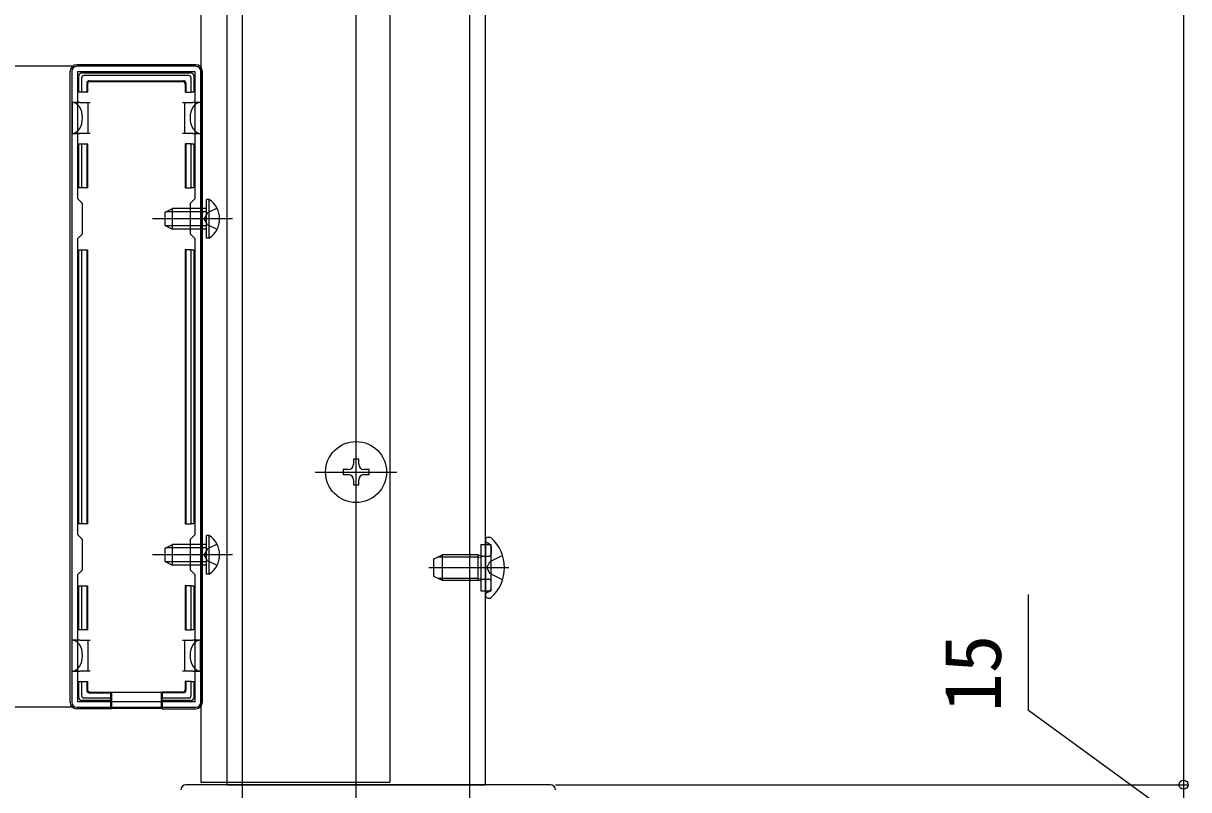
# Model space of a CAD drawing. Units: millimetres, scale not verified. Extents: x -875 to 875, y -1300 to 1292.
# Drawn here: x -669.4 to -444, y -1096.6 to -948.4 of the extents above; entities that cross this region are included whole.
import ezdxf
from ezdxf.enums import TextEntityAlignment as Align

# ---------------------------------------------------------------- set-up
doc = ezdxf.new("R2010")
doc.units = ezdxf.units.MM
doc.header["$LTSCALE"] = 8
for name, color, linetype in [('0-2_YKK_11', 7, 'Continuous'), ('0-3_YKK_12', 2, 'Continuous'), ('0-4_YKK_13', 4, 'Continuous'), ('0-5_YKK_D', 6, 'Continuous'), ('0-7_YSS_K', 3, 'Continuous')]:
    doc.layers.add(name, color=color, linetype=linetype)
doc.styles.add('ＭＳ ゴシック', font='')
doc.styles.get('ＭＳ ゴシック').set_extended_font_data('MS Gothic')

msp = doc.modelspace()

# ---------------------------------------------------------------- linework, layer by layer
at = {"layer": '0-2_YKK_11'}
for p, q in [((-660, -957.7), (-660, -1079.7)), ((-636, -956.7), (-659, -956.7)), ((-635, -1079.7), (-635, -957.7)), ((-659, -1080.7), (-636, -1080.7))]:
    msp.add_line(p, q, dxfattribs=at)
msp.add_lwpolyline([(-636.1, -1047.3), (-636.1, -990.1), (-637, -989.2), (-637, -983.2), (-636.1, -982.3), (-636.1, -957.8), (-658.9, -957.8), (-658.9, -982.3), (-658, -983.2), (-658, -989.2), (-658.9, -990.1), (-658.9, -1047.3), (-658, -1048.2), (-658, -1054.2), (-658.9, -1055.1), (-658.9, -1079.6), (-636.1, -1079.6), (-636.1, -1055.1), (-637, -1054.2), (-637, -1048.2)], close=True, dxfattribs=at)
for centre, start, end in [((-659, -957.7), 90.00001, 179.99999), ((-636, -957.7), 0.00001, 89.99999), ((-659, -1079.7), 180.00001, 269.99999), ((-636, -1079.7), 270.00001, 359.99999)]:
    msp.add_arc(centre, 1, start, end, dxfattribs=at)
at = {"layer": '0-3_YKK_12'}
for p, q in [((-635, -251.2), (-635, -1095.199)), ((-598.5, -251.2), (-598.5, -1095.199)), ((-635, -1095.199), (-598.5, -1095.199))]:
    msp.add_line(p, q, dxfattribs=at)
msp.add_lwpolyline([(-611.5, -250.2), (-630, -250.2), (-630, -1095.699), (-580, -1095.699), (-580, -250.2)], dxfattribs=at)
at = {"layer": '0-4_YKK_13'}
for p, q in [((-660.3, -1079.702), (-660.3, -957.698)), ((-635.998, -956.4), (-659.002, -956.4)), ((-634.7, -1079.702), (-634.7, -957.698)), ((-658.1, -958), (-636.9, -958)), ((-658.1, -958.993), (-658.1, -961.7)), ((-637.393, -958.5), (-657.607, -958.5)), ((-656.6, -959.5), (-638.4, -959.5)), ((-656.452, -959.648), (-638.548, -959.648)), ((-637.9, -960), (-637.9, -961.7)), ((-636.9, -961.7), (-636.9, -958.993)), ((-636.4, -958.5), (-636.4, -961.7)), ((-657.1, -961.7), (-656.952, -961.7)), ((-656.952, -960.148), (-656.952, -961.7)), ((-638.048, -960.148), (-638.048, -961.7)), ((-637.9, -961.7), (-638.048, -961.7)), ((-637.9, -961.7), (-636.9, -961.7)), ((-636.4, -961.7), (-636.9, -961.7)), ((-658.4, -963.7), (-659.9, -963.7)), ((-659.9, -963.7), (-659.9, -969.7)), ((-656.9, -963.7), (-656.4, -963.7)), ((-638.6, -963.7), (-638.1, -963.7)), ((-635.1, -963.7), (-636.6, -963.7)), ((-635.1, -963.7), (-635.1, -969.7)), ((-659.9, -969.7), (-658.4, -969.7)), ((-656.4, -969.7), (-656.9, -969.7)), ((-638.1, -969.7), (-638.6, -969.7)), ((-636.6, -969.7), (-635.1, -969.7)), ((-658.1, -971.7), (-658.1, -980.2)), ((-658.1, -971.7), (-657.1, -971.7)), ((-657.1, -971.7), (-657.1, -980.2)), ((-638.048, -971.7), (-638.048, -980.2)), ((-637.9, -971.7), (-638.048, -971.7)), ((-636.9, -971.7), (-637.9, -971.7)), ((-658.1, -980.2), (-658.6, -980.2)), ((-657.1, -980.2), (-658.1, -980.2)), ((-657.1, -980.2), (-656.952, -980.2)), ((-637.9, -980.2), (-636.9, -980.2)), ((-633.9, -989.95), (-633.9, -982.45)), ((-641.9, -984.9), (-640.5, -984.2)), ((-633.9, -984.2), (-640.5, -984.2)), ((-628.9, -986.2), (-644.4, -986.2)), ((-641.9, -987.5), (-641.9, -984.9)), ((-633.9, -984.854), (-641.809, -984.854)), ((-641.9, -987.5), (-640.5, -988.2)), ((-633.9, -987.546), (-641.809, -987.546)), ((-633.391, -989.95), (-633.9, -989.95)), ((-658.1, -992.2), (-658.1, -1045.2)), ((-658.1, -992.2), (-657.1, -992.2)), ((-657.1, -992.2), (-657.1, -1045.2)), ((-638.048, -992.2), (-638.048, -1045.2)), ((-637.9, -992.2), (-638.048, -992.2)), ((-636.9, -992.2), (-637.9, -992.2)), ((-636.9, -1045.2), (-636.9, -992.2)), ((-636.9, -992.2), (-636.4, -992.2)), ((-605, -1043.099), (-605, -1027.299)), ((-612.9, -1035.199), (-597.1, -1035.199)), ((-603.5, -1035.699), (-602.5, -1035.699)), ((-658.1, -1045.2), (-658.6, -1045.2)), ((-657.1, -1045.2), (-658.1, -1045.2)), ((-657.1, -1045.2), (-656.952, -1045.2)), ((-637.9, -1045.2), (-636.9, -1045.2)), ((-633.9, -1054.95), (-633.9, -1047.45)), ((-579.455, -1047.799), (-579.257, -1047.799)), ((-641.9, -1049.9), (-640.5, -1049.2)), ((-641.9, -1052.5), (-641.9, -1049.9)), ((-633.9, -1049.854), (-641.809, -1049.854)), ((-633.9, -1049.2), (-640.5, -1049.2)), ((-580.9, -1049.199), (-578.9, -1049.199)), ((-580, -1048.449), (-580, -1058.95)), ((-579.426, -1049.007), (-579.671, -1048.918)), ((-578.9, -1058.199), (-578.9, -1049.199)), ((-578.9, -1049.759), (-578.9, -1050.999)), ((-628.9, -1051.2), (-644.4, -1051.2)), ((-590, -1051.999), (-588.3, -1051.199)), ((-581.4, -1051.632), (-589.22, -1051.632)), ((-588.3, -1056.199), (-588.3, -1051.199)), ((-581.4, -1051.199), (-588.3, -1051.199)), ((-581.4, -1056.199), (-581.4, -1051.199)), ((-576.674, -1051.328), (-579.135, -1052.554)), ((-641.9, -1052.5), (-640.5, -1053.2)), ((-633.9, -1052.546), (-641.809, -1052.546)), ((-575.496, -1053.699), (-590.913, -1053.699)), ((-579.744, -1053.699), (-579.135, -1052.554)), ((-579.744, -1053.699), (-579.135, -1054.844)), ((-633.391, -1054.95), (-633.9, -1054.95)), ((-581.4, -1055.766), (-589.22, -1055.766)), ((-581.4, -1056.199), (-588.3, -1056.199)), ((-576.674, -1056.071), (-579.135, -1054.844)), ((-578.9, -1057.64), (-578.9, -1056.399)), ((-658.6, -1065.7), (-658.6, -1057.2)), ((-658.6, -1057.2), (-658.1, -1057.2)), ((-658.1, -1057.2), (-658.1, -1065.7)), ((-658.1, -1057.2), (-657.1, -1057.2)), ((-657.1, -1057.2), (-656.952, -1057.2)), ((-656.952, -1057.2), (-656.952, -1065.7)), ((-638.048, -1057.2), (-638.048, -1065.7)), ((-637.9, -1057.2), (-638.048, -1057.2)), ((-637.9, -1057.2), (-637.9, -1065.7)), ((-636.9, -1057.2), (-636.4, -1057.2)), ((-636.4, -1057.2), (-636.4, -1065.7)), ((-580, -1058.95), (-580, -1059.054)), ((-579.426, -1058.391), (-579.671, -1058.48)), ((-579.455, -1059.599), (-579.257, -1059.599)), ((-658.1, -1065.7), (-658.6, -1065.7)), ((-657.1, -1065.7), (-656.952, -1065.7)), ((-637.9, -1065.7), (-638.048, -1065.7)), ((-637.9, -1065.7), (-636.9, -1065.7)), ((-636.4, -1065.7), (-636.9, -1065.7)), ((-658.4, -1067.7), (-659.9, -1067.7)), ((-659.9, -1073.7), (-659.9, -1067.7)), ((-656.9, -1067.7), (-656.4, -1067.7)), ((-638.6, -1067.7), (-638.1, -1067.7)), ((-635.1, -1067.7), (-636.6, -1067.7)), ((-635.1, -1073.7), (-635.1, -1067.7)), ((-659.9, -1073.7), (-658.4, -1073.7)), ((-656.4, -1073.7), (-656.9, -1073.7)), ((-638.1, -1073.7), (-638.6, -1073.7)), ((-636.6, -1073.7), (-635.1, -1073.7)), ((-658.6, -1078.9), (-658.6, -1075.7)), ((-658.6, -1075.7), (-658.1, -1075.7)), ((-658.1, -1075.7), (-658.1, -1078.407)), ((-658.1, -1075.7), (-657.1, -1075.7)), ((-657.1, -1075.7), (-657.1, -1077.4)), ((-657.1, -1075.7), (-656.952, -1075.7)), ((-656.952, -1075.7), (-656.952, -1077.252)), ((-638.048, -1075.7), (-638.048, -1077.252)), ((-637.9, -1075.7), (-638.048, -1075.7)), ((-637.9, -1075.7), (-637.9, -1077.4)), ((-636.9, -1075.7), (-637.9, -1075.7)), ((-636.9, -1078.407), (-636.9, -1075.7)), ((-652.5, -1079.4), (-658.1, -1079.4)), ((-657.607, -1078.9), (-652.5, -1078.9)), ((-656.6, -1077.9), (-652.5, -1077.9)), ((-656.452, -1077.752), (-652.5, -1077.752)), ((-652.5, -1077.9), (-652.5, -1077.752)), ((-652.5, -1077.752), (-642.5, -1077.752)), ((-652.5, -1077.9), (-652.5, -1078.9)), ((-652.5, -1078.9), (-652.5, -1079.4)), ((-652.5, -1079.4), (-652.5, -1081)), ((-652.3, -1077.752), (-652.3, -1080.908)), ((-638.548, -1077.752), (-642.5, -1077.752)), ((-642.5, -1077.9), (-642.5, -1077.752)), ((-638.4, -1077.9), (-642.5, -1077.9)), ((-642.5, -1077.9), (-642.5, -1078.9)), ((-642.5, -1078.9), (-637.393, -1078.9)), ((-642.5, -1079.4), (-642.5, -1078.9)), ((-636.9, -1079.4), (-642.5, -1079.4)), ((-642.5, -1079.4), (-642.5, -1081)), ((-652.5, -1081), (-659.002, -1081)), ((-652.5, -1081), (-652.3, -1080.908)), ((-642.5, -1081), (-642.7, -1080.908)), ((-642.5, -1081), (-635.998, -1081)), ((-567.441, -1095.699), (-637.894, -1095.699))]:
    msp.add_line(p, q, dxfattribs=at)
for points in [[(-627, -1114.493), (-627, -1102.038), (-627, -718.699)], [(-583, -1115.177), (-583, -1105.705), (-583, -718.699)], [(-658.1, -961.7), (-658.6, -961.7), (-658.6, -958.5)], [(-657.1, -960), (-657.1, -961.7), (-658.1, -961.7)], [(-658.4, -963.7), (-656.9, -963.7), (-656.9, -966.7)], [(-638.1, -966.7), (-638.1, -963.7), (-636.6, -963.7)], [(-656.9, -966.7), (-656.9, -969.7), (-658.4, -969.7)], [(-636.6, -969.7), (-638.1, -969.7), (-638.1, -966.7)], [(-658.6, -980.2), (-658.6, -971.7), (-658.1, -971.7)], [(-657.1, -971.7), (-656.952, -971.7), (-656.952, -980.2)], [(-637.9, -971.7), (-637.9, -980.2), (-638.048, -980.2)], [(-633.391, -989.95), (-633.391, -982.45), (-633.9, -982.45)], [(-633.9, -988.2), (-640.5, -988.2), (-640.5, -984.2)], [(-631.891, -984.15), (-633.746, -985.055), (-634.355, -986.2)], [(-631.891, -988.25), (-633.746, -987.345), (-634.355, -986.2)], [(-658.6, -1045.2), (-658.6, -992.2), (-658.1, -992.2)], [(-657.1, -992.2), (-656.952, -992.2), (-656.952, -1045.2)], [(-637.9, -992.2), (-637.9, -1045.2), (-638.048, -1045.2)], [(-636.4, -992.2), (-636.4, -1045.2), (-636.9, -1045.2)], [(-604.5, -1033.699), (-604.5, -1032.699), (-605.5, -1032.699), (-605.5, -1033.699)], [(-606.5, -1034.699), (-607.5, -1034.699), (-607.5, -1035.699), (-606.5, -1035.699)], [(-602.5, -1035.699), (-602.5, -1034.699), (-603.5, -1034.699)], [(-605.5, -1036.699), (-605.5, -1037.699), (-604.5, -1037.699), (-604.5, -1036.699)], [(-633.391, -1054.95), (-633.391, -1047.45), (-633.9, -1047.45)], [(-633.9, -1053.2), (-640.5, -1053.2), (-640.5, -1049.2)], [(-631.891, -1049.15), (-633.746, -1050.055), (-634.355, -1051.2)], [(-580.9, -1049.199), (-580.9, -1058.199), (-578.9, -1058.199)], [(-580, -1048.345), (-580, -1048.449), (-580, -1048.799)], [(-631.891, -1053.25), (-633.746, -1052.345), (-634.355, -1051.2)], [(-588.3, -1056.199), (-590, -1055.399), (-590, -1051.999)], [(-581.4, -1051.199), (-580.9, -1051.369), (-580.514, -1051.499)], [(-581.4, -1051.632), (-580.9, -1051.572), (-580.3, -1051.499)], [(-580.514, -1051.499), (-580, -1051.499), (-579.4, -1051.499)], [(-581.4, -1055.766), (-580.9, -1055.827), (-580.3, -1055.899)], [(-581.4, -1056.199), (-580.9, -1056.03), (-580.514, -1055.899)], [(-580.514, -1055.899), (-580, -1055.899), (-579.4, -1055.899)], [(-657.1, -1057.2), (-657.1, -1065.7), (-658.1, -1065.7)], [(-636.9, -1065.7), (-636.9, -1057.2), (-637.9, -1057.2)], [(-658.4, -1067.7), (-656.9, -1067.7), (-656.9, -1070.7)], [(-638.1, -1070.7), (-638.1, -1067.7), (-636.6, -1067.7)], [(-656.9, -1070.7), (-656.9, -1073.7), (-658.4, -1073.7)], [(-636.6, -1073.7), (-638.1, -1073.7), (-638.1, -1070.7)], [(-636.9, -1075.7), (-636.4, -1075.7), (-636.4, -1078.9)], [(-642.7, -1077.752), (-642.7, -1080.908), (-652.3, -1080.908)]]:
    msp.add_lwpolyline(points, dxfattribs=at)
msp.add_lwpolyline([(-636.9, -980.2), (-636.9, -971.7), (-636.4, -971.7), (-636.4, -980.2)], close=True, dxfattribs=at)
msp.add_circle((-605, -1035.199), 5.9, dxfattribs=at)
for centre, radius, start, end in [((-658.1, -958.5), 0.5, 90.77436, 179.22564), ((-658.1, -958.5), 0.5, 179.22564, 180), ((-658.1, -958.5), 0.5, 90, 90.77436), ((-636.9, -958.5), 0.5, 89.22564, 90), ((-636.9, -958.5), 0.5, 0.77436, 89.22564), ((-636.9, -958.5), 0.5, 0, 0.77436), ((-658.6, -960.7), 0.3, 90, 270), ((-636.4, -960.7), 0.3, 270, 90), ((-658.6, -972.7), 0.3, 90, 270), ((-636.4, -972.7), 0.3, 270, 90), ((-635.927, -986.2), 4.527, 304.06671, 55.93329), ((-658.6, -993.2), 0.3, 90, 270), ((-636.4, -993.2), 0.3, 270, 90), ((-606.5, -1033.699), 1, 270, 0), ((-603.5, -1033.699), 1, 180, 270), ((-606.5, -1036.699), 1, 0, 90), ((-603.5, -1036.699), 1, 90, 180), ((-658.6, -1044.2), 0.3, 90, 270), ((-636.4, -1044.2), 0.3, 270, 90), ((-635.927, -1051.2), 4.527, 304.06671, 55.93329), ((-579.455, -1048.345), 0.545, 90, 180), ((-579.257, -1048.349), 0.55, 48.43917, 90), ((-579.5, -1048.449), 0.5, 180, 250), ((-579.7, -1049.759), 0.8, 0, 70), ((-584, -1053.699), 7.7, 311.56083, 48.43917), ((-579.4, -1050.999), 0.5, 270, 0), ((-579.4, -1056.399), 0.5, 0, 90), ((-579.5, -1058.95), 0.5, 110, 180), ((-579.455, -1059.054), 0.545, 180, 270), ((-579.7, -1057.64), 0.8, 290, 0), ((-579.257, -1059.049), 0.55, 270, 311.56083), ((-658.6, -1064.7), 0.3, 90, 270), ((-636.4, -1064.7), 0.3, 270, 90), ((-658.6, -1076.7), 0.3, 90, 270), ((-636.4, -1076.7), 0.3, 270, 90), ((-658.1, -1078.9), 0.5, 180, 180.77436), ((-658.1, -1078.9), 0.5, 180.77436, 269.22564), ((-658.1, -1078.9), 0.5, 269.22564, 270), ((-636.9, -1078.9), 0.5, 270, 270.77436), ((-636.9, -1078.9), 0.5, 270.77436, 359.22564), ((-636.9, -1078.9), 0.5, 359.22564, 0), ((-637.894, -1096.699), 1, 90, 177), ((-567.441, -1096.699), 1, 3, 90)]:
    msp.add_arc(centre, radius, start, end, dxfattribs=at)
for centre, major_axis, ratio, start_param, end_param in [((-658.998, -957.702), (-0.923, 0.923), 0.99628, 5.4996506, 7.06672), ((-636.002, -957.702), (0.923, 0.923), 0.99628, 5.4996506, 7.06672), ((-657.593, -959.007), (0.363, -0.363), 0.973329, 2.3697096, 3.9134757), ((-656.6, -960), (-0.354, 0.354), 0.999924, 5.4978252, 7.0685454), ((-656.452, -960.148), (-0.354, 0.354), 0.999924, 5.4978252, 7.0685454), ((-638.548, -960.148), (0.354, 0.354), 0.999924, 5.4978252, 7.0685454), ((-638.4, -960), (0.354, 0.354), 0.999924, 5.4978252, 7.0685454), ((-637.407, -959.007), (0.363, 0.363), 0.973329, 5.5113023, 7.0550683), ((-659.9, -966.7), (0, 3), 0.666667, 4.712389, 6.2831853), ((-635.1, -966.7), (0, 3), 0.666667, 6.2831853, 7.8539816), ((-659.9, -966.7), (0, 3), 0.666667, 3.1415927, 4.712389), ((-635.1, -966.7), (0, 3), 0.666667, 1.5707963, 3.1415927), ((-659.9, -1070.7), (0, 3), 0.666667, 4.712389, 6.2831853), ((-635.1, -1070.7), (0, 3), 0.666667, 6.2831853, 7.8539816), ((-659.9, -1070.7), (0, 3), 0.666667, 3.1415927, 4.712389), ((-635.1, -1070.7), (0, 3), 0.666667, 1.5707963, 3.1415927), ((-657.593, -1078.393), (0.363, 0.363), 0.973329, 2.3697096, 3.9134757), ((-656.6, -1077.4), (-0.354, -0.354), 0.999924, 5.4978252, 7.0685454), ((-656.452, -1077.252), (-0.354, -0.354), 0.999924, 5.4978252, 7.0685454), ((-638.548, -1077.252), (0.354, -0.354), 0.999924, 5.4978252, 7.0685454), ((-638.4, -1077.4), (0.354, -0.354), 0.999924, 5.4978252, 7.0685454), ((-637.407, -1078.393), (0.363, -0.363), 0.973329, 5.5113023, 7.0550683), ((-658.998, -1079.698), (-0.923, -0.923), 0.99628, 5.4996506, 7.06672), ((-636.002, -1079.698), (0.923, -0.923), 0.99628, 5.4996506, 7.06672)]:
    msp.add_ellipse(centre, major_axis=major_axis, ratio=ratio, start_param=start_param, end_param=end_param, dxfattribs=at)
at = {"layer": '0-5_YKK_D'}
for p, q in [((-445, -220.7), (-445, -1095.699)), ((-660, -956.7), (-766, -956.7)), ((-660, -956.7), (-766, -956.7)), ((-660, -1080.7), (-766, -1080.7)), ((-660, -1080.7), (-766, -1080.7)), ((-566.441, -1095.699), (-444, -1095.699)), ((-566.441, -1095.699), (-444, -1095.699)), ((-445, -1095.699), (-445, -1110.699))]:
    msp.add_line(p, q, dxfattribs=at)
msp.add_lwpolyline([(-445, -1103.199), (-475, -1081.307), (-475, -1058.898)], dxfattribs=at)
msp.add_circle((-445, -1095.699), 0.875, dxfattribs=at)
msp.add_circle((-445, -1095.699), 0.875, dxfattribs=at)
at = {"layer": '0-7_YSS_K'}
msp.add_line((-605, -1215.699), (-605, -209.482), dxfattribs=at)

# ---------------------------------------------------------------- texts
at = {"layer": '0-5_YKK_D', "style": 'ＭＳ ゴシック'}
msp.add_text('15', height=11, rotation=90, dxfattribs=at).set_placement((-477, -1081.608), align=Align.BOTTOM_LEFT)

doc.saveas('drawing.dxf')
